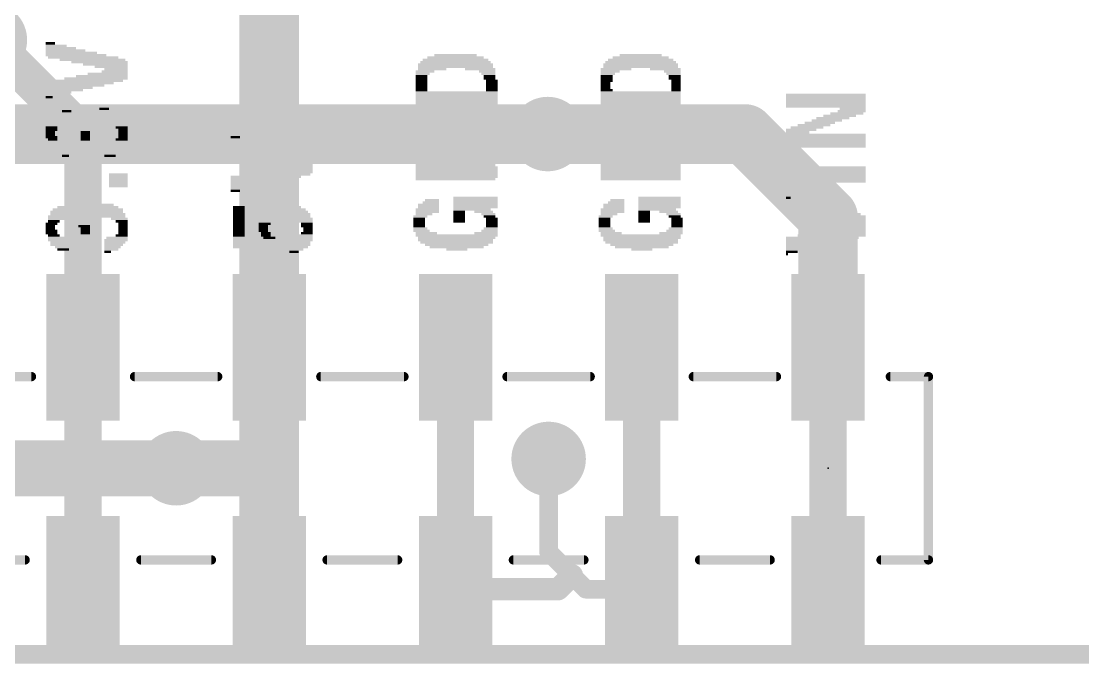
# Model space of a CAD drawing. Extents: x -0.75 to 3.47, y -1.8 to 2.11.
# Drawn here: x 1.367 to 1.937, y -0.005 to 0.34 of the extents above; entities that cross this region are included whole.
import ezdxf

# ---------------------------------------------------------------- set-up
doc = ezdxf.new("R2010")
doc.units = 0
doc.header["$MEASUREMENT"] = 0
doc.layers.get('0').update_dxf_attribs({"linetype": 'CONTINUOUS'})
for name, color, linetype in [('1', 22, 'CONTINUOUS'), ('16', 175, 'CONTINUOUS'), ('18', 82, 'CONTINUOUS'), ('20', 7, 'CONTINUOUS'), ('21', 32, 'CONTINUOUS'), ('23', 7, 'CONTINUOUS')]:
    doc.layers.add(name, color=color, linetype=linetype)

# ---------------------------------------------------------------- blocks, each defined once
blk = doc.blocks.new('RECT')
blk.add_solid([(-0.5, -0.5), (0.5, -0.5), (-0.5, 0.5), (0.5, 0.5)])
blk = doc.blocks.new('ROUNDV')
at = {"const_width": 0.5}
blk.add_lwpolyline([(0, -0.25, 1), (0, 0.25, 1), (0, -0.25)], format="xyb", dxfattribs=at)

msp = doc.modelspace()

# ---------------------------------------------------------------- linework, layer by layer
at = {"layer": '1'}
for points, const_width in [([(1.5, 0.4), (1.5, 0.164961)], 0.032), ([(1.35, 0.33), (1.4, 0.28)], 0.02), ([(1.649488, 0.279488), (1.755512, 0.279488)], 0.032), ([(1.755512, 0.279488), (1.8, 0.235)], 0.032), ([(1.4, 0.035039), (1.4, 0.28)], 0.02), ([(1.8, 0.235), (1.8, 0.164961)], 0.032), ([(1.5, 0.164961), (1.5, 0.11)], 0.032), ([(1.4, 0.035039), (1.4, 0.164961)], 0.02), ([(1.4, 0.035039), (1.4, 0.164961)], 0.02), ([(1.5, 0.035039), (1.5, 0.164961)], 0.02), ([(1.5, 0.035039), (1.5, 0.164961)], 0.02), ([(1.6, 0.035039), (1.6, 0.164961)], 0.02), ([(1.6, 0.035039), (1.6, 0.164961)], 0.02), ([(1.7, 0.035039), (1.7, 0.164961)], 0.02), ([(1.7, 0.035039), (1.7, 0.164961)], 0.02), ([(1.8, 0.035039), (1.8, 0.164961)], 0.02), ([(1.8, 0.035039), (1.8, 0.164961)], 0.02), ([(1.5, 0.164961), (1.5, 0.08)], 0.012), ([(1.8, 0.035039), (1.8, 0.164961)], 0.012), ([(1.5, 0.11), (1.5, 0.08)], 0.032), ([(1.49, 0.1), (1.5, 0.11)], 0.03), ([(1.45, 0.1), (1.49, 0.1)], 0.03), ([(1.65, 0.055), (1.65, 0.105)], 0.01), ([(1.5, 0.08), (1.5, 0.035039)], 0.032), ([(1.65, 0.055), (1.6625, 0.0425)], 0.01), ([(1.655039, 0.035039), (1.6625, 0.0425)], 0.012), ([(1.6625, 0.0425), (1.669961, 0.035039)], 0.01), ([(1.6, 0.035039), (1.655039, 0.035039)], 0.012), ([(1.669961, 0.035039), (1.7, 0.035039)], 0.01), ([(2.6, 0), (0, 0)], 0.01)]:
    msp.add_lwpolyline(points, dxfattribs=dict(at, const_width=const_width))
for points, const_width in [([(1.649488, 0.287488, 1), (1.649488, 0.271488)], 0.016), ([(1.761169, 0.285145, 1), (1.749855, 0.273831)], 0.016), ([(1.755512, 0.271488, 1), (1.755512, 0.287488)], 0.016), ([(1.405, 0.28, 1), (1.395, 0.28)], 0.01), ([(1.396464, 0.276464, 1), (1.403536, 0.283536)], 0.01), ([(1.808, 0.235, 1), (1.792, 0.235)], 0.016), ([(1.794343, 0.229343, 1), (1.805657, 0.240657)], 0.016), ([(1.508, 0.164961, 1), (1.492, 0.164961)], 0.016), ([(1.405, 0.164961, 1), (1.395, 0.164961)], 0.01), ([(1.405, 0.164961, 1), (1.395, 0.164961)], 0.01), ([(1.492, 0.164961, 1), (1.508, 0.164961)], 0.016), ([(1.505, 0.164961, 1), (1.495, 0.164961)], 0.01), ([(1.505, 0.164961, 1), (1.495, 0.164961)], 0.01), ([(1.605, 0.164961, 1), (1.595, 0.164961)], 0.01), ([(1.605, 0.164961, 1), (1.595, 0.164961)], 0.01), ([(1.705, 0.164961, 1), (1.695, 0.164961)], 0.01), ([(1.705, 0.164961, 1), (1.695, 0.164961)], 0.01), ([(1.792, 0.164961, 1), (1.808, 0.164961)], 0.016), ([(1.805, 0.164961, 1), (1.795, 0.164961)], 0.01), ([(1.805, 0.164961, 1), (1.795, 0.164961)], 0.01), ([(1.503, 0.164961, 1), (1.497, 0.164961)], 0.006), ([(1.803, 0.164961, 1), (1.797, 0.164961)], 0.006), ([(1.508, 0.11, 1), (1.492, 0.11)], 0.016), ([(1.505303, 0.104697, 1), (1.494697, 0.115303)], 0.015), ([(1.45, 0.1075, 1), (1.45, 0.0925)], 0.015), ([(1.49, 0.0925, 1), (1.49, 0.1075)], 0.015), ([(1.492, 0.11, 1), (1.508, 0.11)], 0.016), ([(1.484697, 0.105303, 1), (1.495303, 0.094697)], 0.015), ([(1.6525, 0.105, 1), (1.6475, 0.105)], 0.005), ([(1.508, 0.08, 1), (1.492, 0.08)], 0.016), ([(1.492, 0.08, 1), (1.508, 0.08)], 0.016), ([(1.497, 0.08, 1), (1.503, 0.08)], 0.006), ([(1.651768, 0.056768, 1), (1.648232, 0.053232)], 0.005), ([(1.6475, 0.055, 1), (1.6525, 0.055)], 0.005), ([(1.664621, 0.040379, 1), (1.660379, 0.044621)], 0.006), ([(1.664268, 0.044268, 1), (1.660732, 0.040732)], 0.005), ([(1.660732, 0.040732, 1), (1.664268, 0.044268)], 0.005), ([(1.395, 0.035039, 1), (1.405, 0.035039)], 0.01), ([(1.395, 0.035039, 1), (1.405, 0.035039)], 0.01), ([(1.395, 0.035039, 1), (1.405, 0.035039)], 0.01), ([(1.492, 0.035039, 1), (1.508, 0.035039)], 0.016), ([(1.495, 0.035039, 1), (1.505, 0.035039)], 0.01), ([(1.495, 0.035039, 1), (1.505, 0.035039)], 0.01), ([(1.595, 0.035039, 1), (1.605, 0.035039)], 0.01), ([(1.595, 0.035039, 1), (1.605, 0.035039)], 0.01), ([(1.6, 0.038039, 1), (1.6, 0.032039)], 0.006), ([(1.652918, 0.037161, 1), (1.657161, 0.032918)], 0.006), ([(1.655039, 0.032039, 1), (1.655039, 0.038039)], 0.006), ([(1.669961, 0.037539, 1), (1.669961, 0.032539)], 0.005), ([(1.695, 0.035039, 1), (1.705, 0.035039)], 0.01), ([(1.695, 0.035039, 1), (1.705, 0.035039)], 0.01), ([(1.7, 0.032539, 1), (1.7, 0.037539)], 0.005), ([(1.795, 0.035039, 1), (1.805, 0.035039)], 0.01), ([(1.795, 0.035039, 1), (1.805, 0.035039)], 0.01), ([(1.668193, 0.033272, 1), (1.671728, 0.036807)], 0.005), ([(1.797, 0.035039, 1), (1.803, 0.035039)], 0.006)]:
    msp.add_lwpolyline(points, format="xyb", dxfattribs=dict(at, const_width=const_width))
at = {"layer": '16'}
for points, const_width in [([(1.149488, 0.279488), (1.649488, 0.279488)], 0.032), ([(1.25, 0.1), (1.45, 0.1)], 0.03), ([(2.6, 0), (0, 0)], 0.01)]:
    msp.add_lwpolyline(points, dxfattribs=dict(at, const_width=const_width))
for points, const_width in [([(1.649488, 0.271488, 1), (1.649488, 0.287488)], 0.016), ([(1.45, 0.0925, 1), (1.45, 0.1075)], 0.015)]:
    msp.add_lwpolyline(points, format="xyb", dxfattribs=dict(at, const_width=const_width))
at = {"layer": '20', "const_width": 0.008}
msp.add_lwpolyline([(2.6, 0), (0, 0)], dxfattribs=at)
at = {"layer": '21', "const_width": 0.005}
for points in [[(1.327677, 0.149213), (1.372323, 0.149213)], [(1.427677, 0.149213), (1.472323, 0.149213)], [(1.527677, 0.149213), (1.572323, 0.149213)], [(1.627677, 0.149213), (1.672323, 0.149213)], [(1.727677, 0.149213), (1.772323, 0.149213)], [(1.833465, 0.149213), (1.853937, 0.149213)], [(1.853937, 0.149213), (1.853937, 0.050787)], [(1.368937, 0.050787), (1.331063, 0.050787)], [(1.468937, 0.050787), (1.431063, 0.050787)], [(1.568937, 0.050787), (1.531063, 0.050787)], [(1.668937, 0.050787), (1.631063, 0.050787)], [(1.768937, 0.050787), (1.731063, 0.050787)], [(1.853937, 0.050787), (1.828465, 0.050787)]]:
    msp.add_lwpolyline(points, dxfattribs=at)
at = {"layer": '21', "const_width": 0.0025}
for points in [[(1.372323, 0.147963, 1), (1.372323, 0.150463)], [(1.427677, 0.150463, 1), (1.427677, 0.147963)], [(1.472323, 0.147963, 1), (1.472323, 0.150463)], [(1.527677, 0.150463, 1), (1.527677, 0.147963)], [(1.572323, 0.147963, 1), (1.572323, 0.150463)], [(1.627677, 0.150463, 1), (1.627677, 0.147963)], [(1.672323, 0.147963, 1), (1.672323, 0.150463)], [(1.727677, 0.150463, 1), (1.727677, 0.147963)], [(1.772323, 0.147963, 1), (1.772323, 0.150463)], [(1.833465, 0.150463, 1), (1.833465, 0.147963)], [(1.855187, 0.149213, 1), (1.852687, 0.149213)], [(1.853937, 0.147963, 1), (1.853937, 0.150463)], [(1.368937, 0.049537, 1), (1.368937, 0.052037)], [(1.431063, 0.052037, 1), (1.431063, 0.049537)], [(1.468937, 0.049537, 1), (1.468937, 0.052037)], [(1.531063, 0.052037, 1), (1.531063, 0.049537)], [(1.568937, 0.049537, 1), (1.568937, 0.052037)], [(1.631063, 0.052037, 1), (1.631063, 0.049537)], [(1.668937, 0.049537, 1), (1.668937, 0.052037)], [(1.731063, 0.052037, 1), (1.731063, 0.049537)], [(1.768937, 0.049537, 1), (1.768937, 0.052037)], [(1.828465, 0.052037, 1), (1.828465, 0.049537)], [(1.852687, 0.050787, 1), (1.855187, 0.050787)], [(1.853937, 0.049537, 1), (1.853937, 0.052037)]]:
    msp.add_lwpolyline(points, format="xyb", dxfattribs=at)
at = {"layer": '23'}
msp.add_point((1.8, 0.1), dxfattribs=at)

# ---------------------------------------------------------------- block references
at = {"layer": '1', "xscale": 0.07874, "yscale": 0.03937}
for p, rotation in [((1.4, 0.164961), 90), ((1.5, 0.164961), 270), ((1.6, 0.164961), 90), ((1.7, 0.164961), 270), ((1.8, 0.164961), 90), ((1.4, 0.035039), 270), ((1.5, 0.035039), 90), ((1.6, 0.035039), 270), ((1.7, 0.035039), 90), ((1.8, 0.035039), 270)]:
    msp.add_blockref('RECT', p, dxfattribs=dict(at, rotation=rotation))
at = {"layer": '18', "xscale": 0.04, "yscale": 0.04}
for p in [(1.35, 0.33), (1.35, 0.33), (1.649488, 0.279488), (1.649488, 0.279488), (1.45, 0.1), (1.45, 0.1), (1.65, 0.105), (1.65, 0.105)]:
    msp.add_blockref('ROUNDV', p, dxfattribs=at)
at = {"layer": '21'}
for p, xscale, yscale in [((1.3824, 0.32821), 0.005, 0.00126), ((1.38555, 0.32695), 0.0113, 0.00126), ((1.3881, 0.32569), 0.0164, 0.00126), ((1.3906, 0.324435), 0.0214, 0.00125), ((1.39375, 0.32318), 0.0277, 0.00126), ((1.39625, 0.32192), 0.0327, 0.00126), ((1.40005, 0.32066), 0.0377, 0.00126), ((1.4051, 0.3194), 0.0352, 0.00126), ((1.6, 0.3194), 0.0352, 0.00126), ((1.6, 0.32066), 0.0302, 0.00126), ((1.60005, 0.32192), 0.0227, 0.00126), ((1.6994, 0.3194), 0.0352, 0.00126), ((1.6994, 0.32066), 0.0302, 0.00126), ((1.6994, 0.32192), 0.0226, 0.00126), ((1.4088, 0.318145), 0.0302, 0.00125), ((1.41195, 0.31689), 0.0239, 0.00126), ((1.4151, 0.31563), 0.0176, 0.00126), ((1.417, 0.31311), 0.0138, 0.00126), ((1.41765, 0.31437), 0.0125, 0.00126), ((1.58365, 0.31311), 0.0101, 0.00126), ((1.60005, 0.31689), 0.0403, 0.00126), ((1.60005, 0.31563), 0.0403, 0.00126), ((1.58745, 0.31437), 0.0151, 0.00126), ((1.60005, 0.318145), 0.0377, 0.00125), ((1.61325, 0.31437), 0.0163, 0.00126), ((1.617, 0.31311), 0.0088, 0.00126), ((1.6862, 0.31437), 0.0164, 0.00126), ((1.68305, 0.31311), 0.0101, 0.00126), ((1.6994, 0.31689), 0.0402, 0.00126), ((1.6994, 0.31563), 0.0402, 0.00126), ((1.6994, 0.318145), 0.0378, 0.00125), ((1.7126, 0.31437), 0.0164, 0.00126), ((1.7164, 0.31311), 0.0088, 0.00126), ((1.40255, 0.30808), 0.0377, 0.00126), ((1.40695, 0.30934), 0.0339, 0.00126), ((1.4101, 0.3106), 0.0276, 0.00126), ((1.4132, 0.311855), 0.0214, 0.00125), ((1.5824, 0.311855), 0.0076, 0.00125), ((1.58175, 0.3106), 0.0063, 0.00126), ((1.58175, 0.30934), 0.0063, 0.00126), ((1.58175, 0.30808), 0.0063, 0.00126), ((1.61765, 0.311855), 0.0075, 0.00125), ((1.61825, 0.3106), 0.0063, 0.00126), ((1.61825, 0.30934), 0.0063, 0.00126), ((1.61955, 0.30808), 0.0063, 0.00126), ((1.6818, 0.311855), 0.0076, 0.00125), ((1.68115, 0.3106), 0.0063, 0.00126), ((1.68115, 0.30934), 0.0063, 0.00126), ((1.68115, 0.30808), 0.0063, 0.00126), ((1.717, 0.311855), 0.0076, 0.00125), ((1.71765, 0.3106), 0.0063, 0.00126), ((1.71765, 0.30934), 0.0063, 0.00126), ((1.7183, 0.30808), 0.005, 0.00126), ((1.39815, 0.30682), 0.0365, 0.00126), ((1.39565, 0.305565), 0.0315, 0.00125), ((1.3925, 0.30431), 0.0252, 0.00126), ((1.38995, 0.30305), 0.0201, 0.00126), ((1.3868, 0.30179), 0.0138, 0.00126), ((1.58175, 0.30682), 0.0063, 0.00126), ((1.58175, 0.305565), 0.0063, 0.00125), ((1.58175, 0.30431), 0.0063, 0.00126), ((1.58175, 0.30305), 0.0063, 0.00126), ((1.60065, 0.30179), 0.0441, 0.00126), ((1.61955, 0.30682), 0.0063, 0.00126), ((1.61955, 0.305565), 0.0063, 0.00125), ((1.61955, 0.30431), 0.0063, 0.00126), ((1.61955, 0.30305), 0.0063, 0.00126), ((1.68055, 0.30682), 0.0051, 0.00126), ((1.68055, 0.305565), 0.0051, 0.00125), ((1.68055, 0.30431), 0.0051, 0.00126), ((1.68115, 0.30305), 0.0063, 0.00126), ((1.6994, 0.30179), 0.0428, 0.00126), ((1.7183, 0.30682), 0.005, 0.00126), ((1.7183, 0.305565), 0.005, 0.00125), ((1.7183, 0.30431), 0.005, 0.00126), ((1.7183, 0.30305), 0.005, 0.00126), ((1.3843, 0.300535), 0.0088, 0.00125), ((1.3818, 0.29928), 0.0038, 0.00126), ((1.60065, 0.300535), 0.0441, 0.00125), ((1.60065, 0.29928), 0.0441, 0.00126), ((1.60065, 0.29802), 0.0441, 0.00126), ((1.60065, 0.29676), 0.0441, 0.00126), ((1.6994, 0.300535), 0.0428, 0.00125), ((1.6994, 0.29928), 0.0428, 0.00126), ((1.6994, 0.29802), 0.0428, 0.00126), ((1.6994, 0.29676), 0.0428, 0.00126), ((1.7988, 0.300535), 0.0428, 0.00125), ((1.7988, 0.29928), 0.0428, 0.00126), ((1.7988, 0.29802), 0.0428, 0.00126), ((1.7988, 0.29676), 0.0428, 0.00126), ((1.3912, 0.29047), 0.0126, 0.00126), ((1.3912, 0.29173), 0.005, 0.00126), ((1.412, 0.29047), 0.0164, 0.00126), ((1.41135, 0.29173), 0.0125, 0.00126), ((1.41135, 0.29299), 0.0051, 0.00126), ((1.60065, 0.2955), 0.0441, 0.00126), ((1.6, 0.294245), 0.0428, 0.00125), ((1.6994, 0.2955), 0.0428, 0.00126), ((1.6994, 0.294245), 0.0428, 0.00125), ((1.7988, 0.2955), 0.0428, 0.00126), ((1.7988, 0.294245), 0.0428, 0.00125), ((1.8101, 0.29047), 0.0176, 0.00126), ((1.81265, 0.29173), 0.0151, 0.00126), ((1.81325, 0.29299), 0.0139, 0.00126), ((1.3906, 0.2867), 0.0188, 0.00126), ((1.40255, 0.28544), 0.0427, 0.00126), ((1.3912, 0.287955), 0.0176, 0.00125), ((1.39125, 0.28921), 0.0151, 0.00126), ((1.412, 0.2867), 0.0214, 0.00126), ((1.41195, 0.28921), 0.0189, 0.00126), ((1.4126, 0.287955), 0.0202, 0.00125), ((1.79565, 0.28544), 0.0163, 0.00126), ((1.7994, 0.2867), 0.0164, 0.00126), ((1.80255, 0.287955), 0.0177, 0.00125), ((1.8063, 0.28921), 0.0176, 0.00126), ((1.38305, 0.282925), 0.0063, 0.00125), ((1.38305, 0.28167), 0.0063, 0.00126), ((1.3824, 0.28041), 0.005, 0.00126), ((1.3824, 0.27915), 0.005, 0.00126), ((1.3944, 0.28418), 0.0264, 0.00126), ((1.4007, 0.282925), 0.0088, 0.00125), ((1.4013, 0.28167), 0.0076, 0.00126), ((1.4013, 0.28041), 0.005, 0.00126), ((1.4013, 0.27915), 0.005, 0.00126), ((1.42015, 0.28418), 0.0075, 0.00126), ((1.42075, 0.282925), 0.0063, 0.00125), ((1.4214, 0.28167), 0.005, 0.00126), ((1.4214, 0.28041), 0.005, 0.00126), ((1.4214, 0.27915), 0.005, 0.00126), ((1.60065, 0.282925), 0.0441, 0.00125), ((1.60065, 0.28167), 0.0441, 0.00126), ((1.60065, 0.28041), 0.0441, 0.00126), ((1.60065, 0.27915), 0.0441, 0.00126), ((1.6994, 0.282925), 0.0428, 0.00125), ((1.6994, 0.28167), 0.0428, 0.00126), ((1.6994, 0.28041), 0.0428, 0.00126), ((1.6994, 0.27915), 0.0428, 0.00126), ((1.78555, 0.28167), 0.0163, 0.00126), ((1.7837, 0.28041), 0.0126, 0.00126), ((1.7988, 0.27915), 0.0428, 0.00126), ((1.7887, 0.282925), 0.0176, 0.00125), ((1.7925, 0.28418), 0.0176, 0.00126), ((1.38305, 0.27789), 0.0063, 0.00126), ((1.3837, 0.276635), 0.005, 0.00125), ((1.38495, 0.27538), 0.0075, 0.00126), ((1.38685, 0.27412), 0.0113, 0.00126), ((1.4013, 0.27789), 0.005, 0.00126), ((1.4013, 0.276635), 0.005, 0.00125), ((1.41765, 0.27412), 0.0125, 0.00126), ((1.42015, 0.27538), 0.0075, 0.00126), ((1.42075, 0.276635), 0.0063, 0.00125), ((1.4214, 0.27789), 0.005, 0.00126), ((1.4818, 0.27789), 0.005, 0.00126), ((1.4843, 0.276635), 0.01, 0.00125), ((1.48685, 0.27538), 0.0151, 0.00126), ((1.49, 0.27412), 0.0214, 0.00126), ((1.60065, 0.27789), 0.0441, 0.00126), ((1.60065, 0.276635), 0.0441, 0.00125), ((1.6126, 0.27412), 0.0176, 0.00126), ((1.61515, 0.27538), 0.0151, 0.00126), ((1.6994, 0.27789), 0.0428, 0.00126), ((1.6994, 0.276635), 0.0428, 0.00125), ((1.712, 0.27412), 0.0176, 0.00126), ((1.71385, 0.27538), 0.0139, 0.00126), ((1.7988, 0.27789), 0.0428, 0.00126), ((1.7988, 0.276635), 0.0428, 0.00125), ((1.7988, 0.27538), 0.0428, 0.00126), ((1.7988, 0.27412), 0.0428, 0.00126), ((1.38685, 0.27286), 0.0113, 0.00126), ((1.38745, 0.2716), 0.0101, 0.00126), ((1.3881, 0.270345), 0.0088, 0.00125), ((1.3887, 0.26909), 0.0076, 0.00126), ((1.3906, 0.26783), 0.0038, 0.00126), ((1.41705, 0.27286), 0.0113, 0.00126), ((1.41705, 0.2716), 0.0113, 0.00126), ((1.4164, 0.270345), 0.01, 0.00125), ((1.4158, 0.26909), 0.0088, 0.00126), ((1.4145, 0.26783), 0.0062, 0.00126), ((1.4925, 0.27286), 0.0264, 0.00126), ((1.495, 0.2716), 0.0314, 0.00126), ((1.49815, 0.270345), 0.0377, 0.00125), ((1.5038, 0.26909), 0.0364, 0.00126), ((1.5076, 0.26783), 0.0314, 0.00126), ((1.595, 0.26783), 0.0176, 0.00126), ((1.5988, 0.26909), 0.0176, 0.00126), ((1.6019, 0.270345), 0.0164, 0.00125), ((1.6051, 0.2716), 0.0176, 0.00126), ((1.6088, 0.27286), 0.0176, 0.00126), ((1.6944, 0.26783), 0.0176, 0.00126), ((1.6975, 0.26909), 0.0164, 0.00126), ((1.7013, 0.270345), 0.0164, 0.00125), ((1.7044, 0.2716), 0.0176, 0.00126), ((1.7082, 0.27286), 0.0176, 0.00126), ((1.7988, 0.27286), 0.0428, 0.00126), ((1.5107, 0.26657), 0.0252, 0.00126), ((1.51385, 0.265315), 0.0189, 0.00125), ((1.517, 0.26406), 0.0126, 0.00126), ((1.517, 0.2628), 0.0126, 0.00126), ((1.58745, 0.265315), 0.0177, 0.00125), ((1.58555, 0.26406), 0.0139, 0.00126), ((1.6, 0.2628), 0.0428, 0.00126), ((1.5912, 0.26657), 0.0176, 0.00126), ((1.6868, 0.265315), 0.0176, 0.00125), ((1.68495, 0.26406), 0.0139, 0.00126), ((1.6994, 0.2628), 0.0428, 0.00126), ((1.6906, 0.26657), 0.0176, 0.00126), ((1.4189, 0.25777), 0.01, 0.00126), ((1.4189, 0.25651), 0.01, 0.00126), ((1.49815, 0.25651), 0.0377, 0.00126), ((1.50315, 0.25777), 0.0377, 0.00126), ((1.50695, 0.259025), 0.0327, 0.00125), ((1.5101, 0.26028), 0.0264, 0.00126), ((1.51325, 0.26154), 0.0201, 0.00126), ((1.60065, 0.26154), 0.0441, 0.00126), ((1.60065, 0.26028), 0.0441, 0.00126), ((1.60065, 0.259025), 0.0441, 0.00125), ((1.60065, 0.25777), 0.0441, 0.00126), ((1.60065, 0.25651), 0.0441, 0.00126), ((1.6994, 0.26154), 0.0428, 0.00126), ((1.6994, 0.26028), 0.0428, 0.00126), ((1.6994, 0.259025), 0.0428, 0.00125), ((1.6994, 0.25777), 0.0428, 0.00126), ((1.6994, 0.25651), 0.0428, 0.00126), ((1.7988, 0.26154), 0.0428, 0.00126), ((1.7988, 0.26028), 0.0428, 0.00126), ((1.7988, 0.259025), 0.0428, 0.00125), ((1.7988, 0.25777), 0.0428, 0.00126), ((1.7988, 0.25651), 0.0428, 0.00126), ((1.4189, 0.25525), 0.01, 0.00126), ((1.4189, 0.25399), 0.01, 0.00126), ((1.4189, 0.252735), 0.01, 0.00125), ((1.4189, 0.25148), 0.01, 0.00126), ((1.495, 0.25525), 0.0314, 0.00126), ((1.4925, 0.25399), 0.0264, 0.00126), ((1.49, 0.252735), 0.0214, 0.00125), ((1.48685, 0.25148), 0.0151, 0.00126), ((1.4843, 0.25022), 0.01, 0.00126), ((1.6, 0.25525), 0.0428, 0.00126), ((1.6994, 0.25525), 0.0428, 0.00126), ((1.7988, 0.25525), 0.0428, 0.00126), ((1.7988, 0.25399), 0.0428, 0.00126), ((1.4818, 0.24896), 0.005, 0.00126), ((1.61075, 0.24519), 0.0239, 0.00126), ((1.70945, 0.24519), 0.0227, 0.00126), ((1.77865, 0.24519), 0.0025, 0.00126), ((1.39125, 0.2389), 0.0151, 0.00126), ((1.39125, 0.24016), 0.0101, 0.00126), ((1.41195, 0.2389), 0.0189, 0.00126), ((1.41135, 0.24016), 0.0151, 0.00126), ((1.41135, 0.241415), 0.0101, 0.00125), ((1.48365, 0.24016), 0.0063, 0.00126), ((1.48365, 0.2389), 0.0063, 0.00126), ((1.5082, 0.2389), 0.0226, 0.00126), ((1.5082, 0.24016), 0.0176, 0.00126), ((1.5082, 0.241415), 0.0126, 0.00125), ((1.5849, 0.2389), 0.0126, 0.00126), ((1.58555, 0.241415), 0.0113, 0.00125), ((1.58555, 0.24016), 0.0113, 0.00126), ((1.5868, 0.24267), 0.0088, 0.00126), ((1.58745, 0.24393), 0.0075, 0.00126), ((1.61075, 0.24393), 0.0239, 0.00126), ((1.61075, 0.24267), 0.0239, 0.00126), ((1.61075, 0.241415), 0.0239, 0.00125), ((1.61075, 0.24016), 0.0239, 0.00126), ((1.60885, 0.2389), 0.0201, 0.00126), ((1.6843, 0.2389), 0.0126, 0.00126), ((1.68495, 0.241415), 0.0113, 0.00125), ((1.68495, 0.24016), 0.0113, 0.00126), ((1.6862, 0.24267), 0.0088, 0.00126), ((1.68685, 0.24393), 0.0075, 0.00126), ((1.70945, 0.24393), 0.0227, 0.00126), ((1.70945, 0.24267), 0.0227, 0.00126), ((1.70945, 0.241415), 0.0227, 0.00125), ((1.70945, 0.24016), 0.0227, 0.00126), ((1.7082, 0.2389), 0.0202, 0.00126), ((1.78115, 0.24393), 0.0075, 0.00126), ((1.7843, 0.24267), 0.0138, 0.00126), ((1.78685, 0.241415), 0.0189, 0.00125), ((1.78935, 0.24016), 0.0239, 0.00126), ((1.7925, 0.2389), 0.0302, 0.00126), ((1.40195, 0.235125), 0.0415, 0.00125), ((1.395, 0.23387), 0.0276, 0.00126), ((1.3906, 0.23764), 0.0164, 0.00126), ((1.3912, 0.23638), 0.0176, 0.00126), ((1.412, 0.23638), 0.0214, 0.00126), ((1.41195, 0.23764), 0.0189, 0.00126), ((1.4195, 0.23387), 0.0088, 0.00126), ((1.48365, 0.23764), 0.0063, 0.00126), ((1.48365, 0.23638), 0.0063, 0.00126), ((1.48365, 0.235125), 0.0063, 0.00125), ((1.48365, 0.23387), 0.0063, 0.00126), ((1.5082, 0.235125), 0.0276, 0.00125), ((1.50885, 0.23387), 0.0289, 0.00126), ((1.5082, 0.23764), 0.0252, 0.00126), ((1.5088, 0.23638), 0.0264, 0.00126), ((1.58115, 0.235125), 0.0075, 0.00125), ((1.58055, 0.23387), 0.0063, 0.00126), ((1.5849, 0.23764), 0.0126, 0.00126), ((1.58305, 0.23638), 0.0089, 0.00126), ((1.60195, 0.23764), 0.0063, 0.00126), ((1.60195, 0.23638), 0.0063, 0.00126), ((1.60195, 0.235125), 0.0063, 0.00125), ((1.60195, 0.23387), 0.0063, 0.00126), ((1.61515, 0.23764), 0.0101, 0.00126), ((1.61765, 0.23638), 0.0075, 0.00126), ((1.61825, 0.235125), 0.0063, 0.00125), ((1.61955, 0.23387), 0.0063, 0.00126), ((1.68055, 0.235125), 0.0075, 0.00125), ((1.67995, 0.23387), 0.0063, 0.00126), ((1.6843, 0.23764), 0.0126, 0.00126), ((1.6824, 0.23638), 0.0088, 0.00126), ((1.70125, 0.23764), 0.0063, 0.00126), ((1.70125, 0.23638), 0.0063, 0.00126), ((1.70125, 0.235125), 0.0063, 0.00125), ((1.70125, 0.23387), 0.0063, 0.00126), ((1.7145, 0.23764), 0.01, 0.00126), ((1.717, 0.23638), 0.0076, 0.00126), ((1.71765, 0.235125), 0.0063, 0.00125), ((1.7189, 0.23387), 0.0062, 0.00126), ((1.795, 0.23764), 0.0352, 0.00126), ((1.7994, 0.23638), 0.0364, 0.00126), ((1.80385, 0.235125), 0.0327, 0.00125), ((1.80695, 0.23387), 0.0265, 0.00126), ((1.38305, 0.23135), 0.0063, 0.00126), ((1.3824, 0.230095), 0.005, 0.00125), ((1.3824, 0.22884), 0.005, 0.00126), ((1.38305, 0.22758), 0.0063, 0.00126), ((1.38435, 0.23261), 0.0063, 0.00126), ((1.40065, 0.23261), 0.0113, 0.00126), ((1.4013, 0.23135), 0.0076, 0.00126), ((1.40065, 0.230095), 0.0063, 0.00125), ((1.4013, 0.22884), 0.005, 0.00126), ((1.4013, 0.22758), 0.005, 0.00126), ((1.42075, 0.23261), 0.0063, 0.00126), ((1.4214, 0.23135), 0.005, 0.00126), ((1.4214, 0.230095), 0.005, 0.00125), ((1.4214, 0.22884), 0.005, 0.00126), ((1.4214, 0.22758), 0.005, 0.00126), ((1.48365, 0.23261), 0.0063, 0.00126), ((1.48365, 0.23135), 0.0063, 0.00126), ((1.48365, 0.230095), 0.0063, 0.00125), ((1.48365, 0.22884), 0.0063, 0.00126), ((1.48365, 0.22758), 0.0063, 0.00126), ((1.49815, 0.23261), 0.0075, 0.00126), ((1.49755, 0.23135), 0.0063, 0.00126), ((1.4969, 0.230095), 0.005, 0.00125), ((1.4969, 0.22884), 0.005, 0.00126), ((1.4969, 0.22758), 0.005, 0.00126), ((1.51955, 0.23261), 0.0075, 0.00126), ((1.52015, 0.23135), 0.0063, 0.00126), ((1.52015, 0.230095), 0.0063, 0.00125), ((1.5208, 0.22884), 0.005, 0.00126), ((1.5208, 0.22758), 0.005, 0.00126), ((1.58055, 0.23261), 0.0063, 0.00126), ((1.58055, 0.23135), 0.0063, 0.00126), ((1.58055, 0.230095), 0.0063, 0.00125), ((1.58115, 0.22884), 0.0075, 0.00126), ((1.5818, 0.22758), 0.0088, 0.00126), ((1.60195, 0.23261), 0.0063, 0.00126), ((1.6183, 0.22758), 0.0088, 0.00126), ((1.6189, 0.22884), 0.0076, 0.00126), ((1.61955, 0.23261), 0.0063, 0.00126), ((1.61955, 0.23135), 0.0063, 0.00126), ((1.61955, 0.230095), 0.0063, 0.00125), ((1.67995, 0.23261), 0.0063, 0.00126), ((1.67995, 0.23135), 0.0063, 0.00126), ((1.67995, 0.230095), 0.0063, 0.00125), ((1.68055, 0.22884), 0.0075, 0.00126), ((1.6812, 0.22758), 0.0088, 0.00126), ((1.70125, 0.23261), 0.0063, 0.00126), ((1.7176, 0.22758), 0.0088, 0.00126), ((1.71825, 0.22884), 0.0075, 0.00126), ((1.7189, 0.23261), 0.0062, 0.00126), ((1.7189, 0.23135), 0.0062, 0.00126), ((1.7189, 0.230095), 0.0062, 0.00125), ((1.80885, 0.22758), 0.0227, 0.00126), ((1.8101, 0.23261), 0.0202, 0.00126), ((1.812, 0.22884), 0.0164, 0.00126), ((1.81325, 0.23135), 0.0139, 0.00126), ((1.8145, 0.230095), 0.0114, 0.00125), ((1.38305, 0.22632), 0.0063, 0.00126), ((1.38435, 0.22506), 0.0063, 0.00126), ((1.38685, 0.223805), 0.0113, 0.00125), ((1.38685, 0.22255), 0.0113, 0.00126), ((1.4013, 0.22632), 0.005, 0.00126), ((1.41765, 0.22255), 0.0125, 0.00126), ((1.41825, 0.223805), 0.0113, 0.00125), ((1.42075, 0.22506), 0.0063, 0.00126), ((1.4214, 0.22632), 0.005, 0.00126), ((1.48365, 0.22632), 0.0063, 0.00126), ((1.48365, 0.22506), 0.0063, 0.00126), ((1.4849, 0.223805), 0.0088, 0.00125), ((1.49185, 0.22255), 0.0227, 0.00126), ((1.49815, 0.22632), 0.0051, 0.00126), ((1.49815, 0.22506), 0.0051, 0.00126), ((1.50005, 0.223805), 0.0063, 0.00125), ((1.517, 0.22255), 0.0126, 0.00126), ((1.51765, 0.223805), 0.0113, 0.00125), ((1.51955, 0.22506), 0.0075, 0.00126), ((1.52015, 0.22632), 0.0063, 0.00126), ((1.5843, 0.22632), 0.0114, 0.00126), ((1.60065, 0.22506), 0.0441, 0.00126), ((1.60065, 0.223805), 0.0415, 0.00125), ((1.60005, 0.22255), 0.0403, 0.00126), ((1.6164, 0.22632), 0.0126, 0.00126), ((1.68365, 0.22632), 0.0113, 0.00126), ((1.6994, 0.22506), 0.0428, 0.00126), ((1.70005, 0.223805), 0.0415, 0.00125), ((1.6994, 0.22255), 0.0402, 0.00126), ((1.71575, 0.22632), 0.0125, 0.00126), ((1.7969, 0.223805), 0.039, 0.00125), ((1.7944, 0.22255), 0.034, 0.00126), ((1.80195, 0.22506), 0.0365, 0.00126), ((1.8057, 0.22632), 0.029, 0.00126), ((1.38745, 0.22129), 0.0101, 0.00126), ((1.38745, 0.22003), 0.0101, 0.00126), ((1.3887, 0.21877), 0.0076, 0.00126), ((1.38935, 0.217515), 0.0063, 0.00125), ((1.41705, 0.22129), 0.0113, 0.00126), ((1.4164, 0.22003), 0.01, 0.00126), ((1.4158, 0.21877), 0.0088, 0.00126), ((1.41515, 0.217515), 0.0075, 0.00125), ((1.41325, 0.21626), 0.0037, 0.00126), ((1.49185, 0.22129), 0.0227, 0.00126), ((1.49185, 0.22003), 0.0227, 0.00126), ((1.49185, 0.21877), 0.0227, 0.00126), ((1.495, 0.217515), 0.0164, 0.00125), ((1.51635, 0.22129), 0.0113, 0.00126), ((1.51635, 0.22003), 0.0113, 0.00126), ((1.51575, 0.21877), 0.0101, 0.00126), ((1.5145, 0.217515), 0.0076, 0.00125), ((1.51325, 0.21626), 0.0051, 0.00126), ((1.6007, 0.22129), 0.039, 0.00126), ((1.60065, 0.22003), 0.0339, 0.00126), ((1.60065, 0.21877), 0.0289, 0.00126), ((1.60065, 0.217515), 0.0113, 0.00125), ((1.7, 0.22129), 0.039, 0.00126), ((1.70005, 0.22003), 0.0339, 0.00126), ((1.70005, 0.21877), 0.0289, 0.00126), ((1.70005, 0.217515), 0.0113, 0.00125), ((1.79125, 0.22129), 0.0277, 0.00126), ((1.7887, 0.22003), 0.0226, 0.00126), ((1.7862, 0.21877), 0.0176, 0.00126), ((1.78305, 0.217515), 0.0113, 0.00125), ((1.78055, 0.21626), 0.0063, 0.00126), ((1.778, 0.215), 0.0012, 0.00126)]:
    msp.add_blockref('RECT', p, dxfattribs=dict(at, xscale=xscale, yscale=yscale))

doc.saveas('drawing.dxf')
